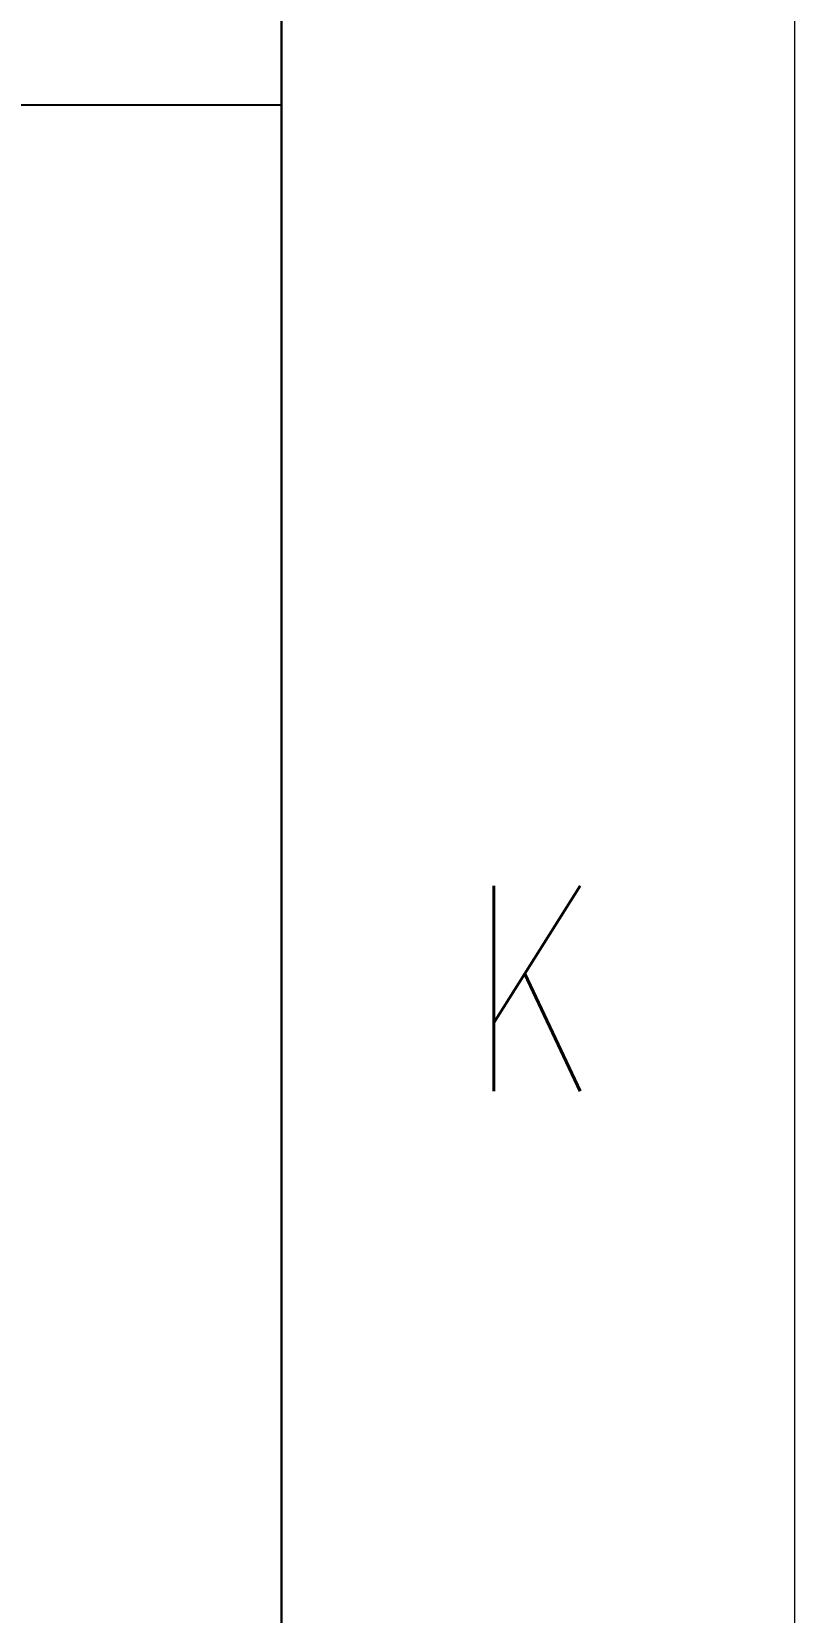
# Model space of a CAD drawing. Header units: millimetres. Extents: x -10011772 to -8149599, y 2847708 to 3434448.
# Drawn here: x -9192344 to -9181954, y 2912401 to 2933924 of the extents above; entities that cross this region are included whole.
import ezdxf

# ---------------------------------------------------------------- set-up
doc = ezdxf.new("R2010")
doc.units = ezdxf.units.MM
doc.layers.add('TEG BORDER', color=7, linetype='Continuous')
doc.styles.add('TEG BORDER', font='txt_qlt.shx', dxfattribs={"width": 0.7, "bigfont": 'hztxt.shx'})

# ---------------------------------------------------------------- blocks, each defined once
blk = doc.blocks.new('252 BORDER A2')
blk.add_line((589, 5), (589, 116))
at = {"color": 5, "lineweight": 15}
blk.add_lwpolyline([(0, 420), (594, 420), (594, 0), (0, 0)], close=True, dxfattribs=at)
blk.add_lwpolyline([(5, 415), (589, 415), (589, 5), (5, 5)], close=True)
at = {"layer": 'TEG BORDER', "color": 0}
blk.add_line((489, 61), (589, 61), dxfattribs=at)
at = {"insert": (592.09, 53.389), "char_height": 2, "width": 2, "attachment_point": 3, "style": 'TEG BORDER'}
blk.add_mtext('K', dxfattribs=at)

msp = doc.modelspace()

# ---------------------------------------------------------------- block references
at = {"color": 9, "xscale": 1397, "yscale": 1397, "zscale": 1397}
msp.add_blockref('252 BORDER A2', (-10011772, 2847708), dxfattribs=at)

doc.saveas('drawing.dxf')
